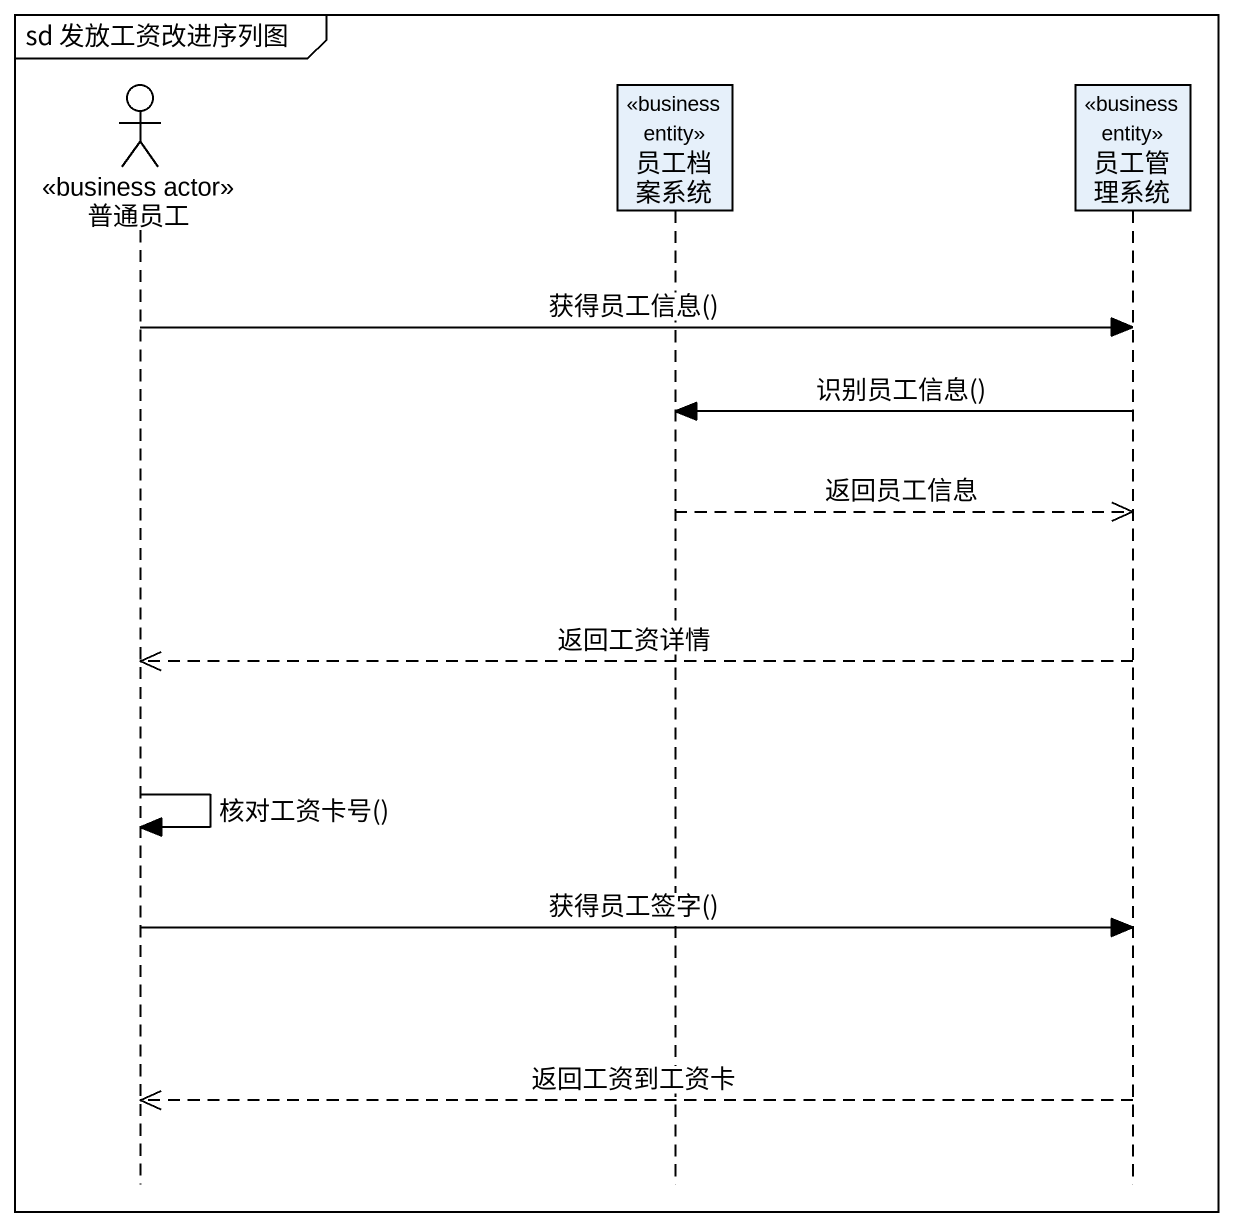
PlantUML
@startuml
mainframe sd 发放工资改进序列图
hide footbox
actor 普通员工 <<business actor>>
participant 员工档案系统 <<business entity>>
participant 员工管理系统 <<business entity>>

普通员工 -> 员工管理系统 : 获得员工信息()
员工管理系统 -> 员工档案系统 : 识别员工信息()
员工档案系统 -->> 员工管理系统 : 返回员工信息
员工管理系统 -->> 普通员工 : 返回工资详情
普通员工 -> 普通员工 : 核对工资卡号()
普通员工 -> 员工管理系统 : 获得员工签字()
员工管理系统 -->> 普通员工 : 返回工资到工资卡
@enduml
